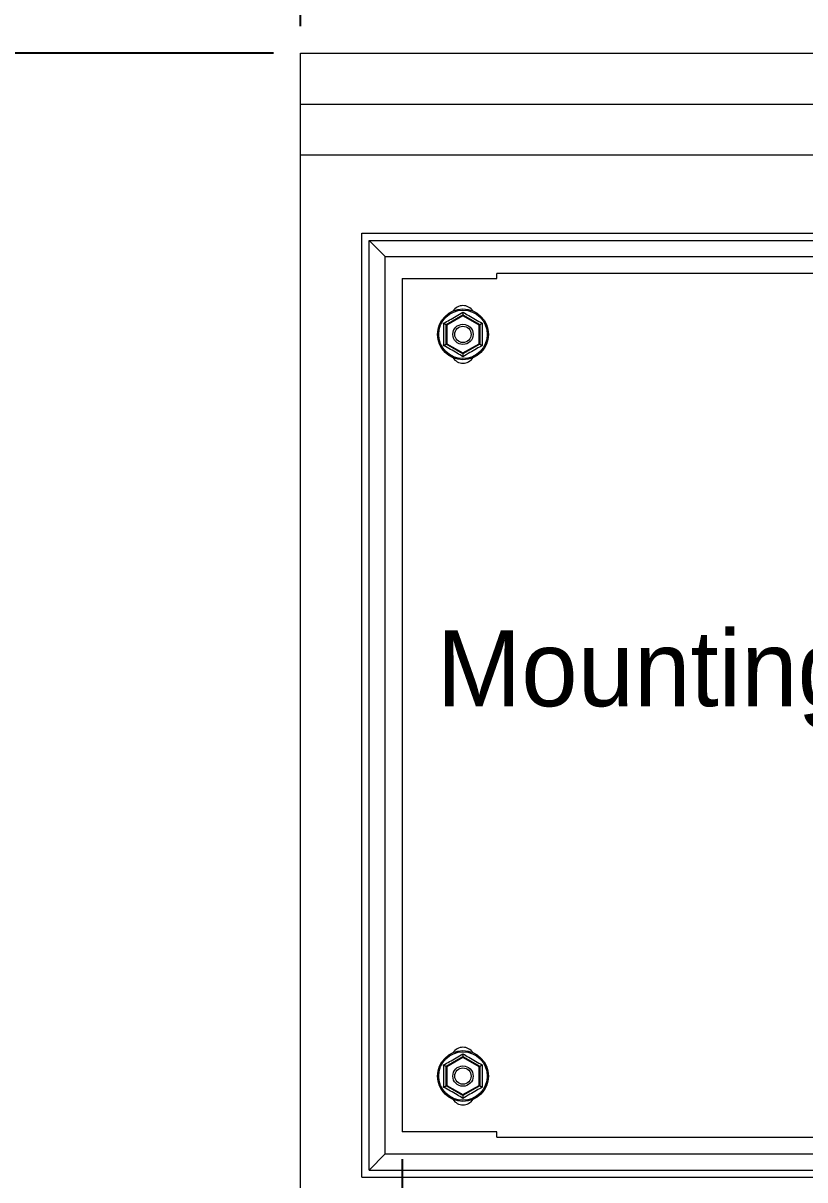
# Model space of a CAD drawing. Header units: millimetres. Extents: x 1998 to 4569, y 1305 to 3131.
# Drawn here: x 3271.9 to 3502.8, y 2376.2 to 2717.7 of the extents above; entities that cross this region are included whole.
import ezdxf

# ---------------------------------------------------------------- set-up
doc = ezdxf.new("R2010")
doc.units = ezdxf.units.MM
doc.layers.add('BUSBAR', color=3, linetype='Continuous')
doc.layers.add('GR1-1', color=3, linetype='Continuous')
doc.styles.add('ISOCP', font='angsau.ttf', dxfattribs={"height": 40})
doc.styles.add('TAMCO', font='cordia.shx', dxfattribs={"width": 0.8, "height": 25})
doc.dimstyles.new('TAMCO', dxfattribs={"dimtxt": 25, "dimasz": 12, "dimexe": 4, "dimexo": 8, "dimgap": 7, "dimtad": 2, "dimdec": 1, "dimdsep": 46, "dimtxsty": 'TAMCO', "dimblk": 'OPEN30', "dimcen": 2.5, "dimclrd": 4, "dimclre": 4, "dimclrt": 3, "dimadec": 0, "dimazin": 0, "dimtfac": 1, "dimtdec": 1, "dimtmove": 0, "dimatfit": 3, "dimldrblk": 'OPEN30', "dimfxl": 0, "dimarcsym": 0})

# ---------------------------------------------------------------- blocks, each defined once
blk = doc.blocks.new('_Open30')
at = {"color": 0, "linetype": 'ByBlock', "lineweight": -2}
for p, q in [((-1, 0.268), (0, 0)), ((0, 0), (-1, -0.268)), ((0, 0), (-1, 0))]:
    blk.add_line(p, q, dxfattribs=at)
blk = doc.blocks.new('*D42')
at = {"color": 4, "linetype": 'ByBlock', "lineweight": -2}
for p, q in [((3383.81, 2382.32), (3383.81, 2288.1)), ((3603.81, 2382.32), (3603.81, 2288.1)), ((3395.81, 2292.1), (3591.81, 2292.1))]:
    blk.add_line(p, q, dxfattribs=at)
at = {"layer": 'DEFPOINTS', "color": 0, "linetype": 'ByBlock'}
for p in [(3383.81, 2390.32), (3603.81, 2390.32), (3603.81, 2292.1)]:
    blk.add_point(p, dxfattribs=at)
at = {"color": 4, "linetype": 'ByBlock', "lineweight": -2, "xscale": 12, "yscale": 12, "zscale": 12, "rotation": 180}
blk.add_blockref('_Open30', (3383.81, 2292.1), dxfattribs=at)
at = {"color": 4, "linetype": 'ByBlock', "lineweight": -2, "xscale": 12, "yscale": 12, "zscale": 12}
blk.add_blockref('_Open30', (3603.81, 2292.1), dxfattribs=at)
at = {"color": 3, "linetype": 'ByBlock', "lineweight": 9, "insert": (3493.81, 2272.6), "char_height": 25, "attachment_point": 5, "style": 'TAMCO'}
blk.add_mtext('220', dxfattribs=at)
blk = doc.blocks.new('*D54')
at = {"layer": 'BUSBAR', "color": 4, "lineweight": -2}
for p, q in [((3345.81, 2708.82), (3244.77, 2708.82)), ((3248.77, 2370.82), (3248.77, 2696.82)), ((3345.81, 2358.82), (3244.77, 2358.82))]:
    blk.add_line(p, q, dxfattribs=at)
at = {"layer": 'DEFPOINTS', "color": 0}
for p in [(3248.77, 2708.82), (3353.81, 2708.82), (3353.81, 2358.82)]:
    blk.add_point(p, dxfattribs=at)
at = {"layer": 'BUSBAR', "color": 4, "lineweight": -2, "xscale": 12, "yscale": 12, "zscale": 12}
for p, rotation in [((3248.77, 2708.82), 90), ((3248.77, 2358.82), 270)]:
    blk.add_blockref('_Open30', p, dxfattribs=dict(at, rotation=rotation))
at = {"layer": 'BUSBAR', "color": 3, "lineweight": 9, "insert": (3229.27, 2533.82), "char_height": 25, "attachment_point": 5, "rotation": 90, "style": 'TAMCO'}
blk.add_mtext('350', dxfattribs=at)
blk = doc.blocks.new('*D55')
at = {"color": 4, "lineweight": -2}
for p, q in [((3353.81, 2716.82), (3353.81, 2793.68)), ((3633.81, 2716.82), (3633.81, 2793.68)), ((3621.81, 2789.68), (3365.81, 2789.68))]:
    blk.add_line(p, q, dxfattribs=at)
at = {"layer": 'DEFPOINTS', "color": 0}
for p in [(3353.81, 2789.68), (3353.81, 2708.82), (3633.81, 2708.82)]:
    blk.add_point(p, dxfattribs=at)
at = {"color": 4, "lineweight": -2, "xscale": 12, "yscale": 12, "zscale": 12, "rotation": 180}
blk.add_blockref('_Open30', (3353.81, 2789.68), dxfattribs=at)
at = {"color": 4, "lineweight": -2, "xscale": 12, "yscale": 12, "zscale": 12}
blk.add_blockref('_Open30', (3633.81, 2789.68), dxfattribs=at)
at = {"color": 3, "insert": (3493.81, 2809.18), "char_height": 25, "attachment_point": 5, "style": 'TAMCO'}
blk.add_mtext('280', dxfattribs=at)
blk = doc.blocks.new('A$C5da0ea4e')
at = {"layer": 'BUSBAR', "color": 2, "lineweight": 9}
blk.add_leader([(-54.03, 41), (-115.14, -154.59), (354.7, -154.59)], dimstyle='TAMCO', override={"dimgap": 8, "dimtad": 0, "dimarcsym": 1}, dxfattribs=at)

msp = doc.modelspace()

# ---------------------------------------------------------------- linework, layer by layer
at = {"color": 7, "linetype": 'Continuous', "lineweight": 9}
for p, q in [((3353.81, 2708.82), (3633.81, 2708.82)), ((3353.81, 2358.82), (3353.81, 2708.82)), ((3353.81, 2693.79), (3633.81, 2693.79)), ((3353.81, 2678.79), (3633.81, 2678.79)), ((3371.93, 2655.69), (3615.68, 2655.69)), ((3371.93, 2376.94), (3371.93, 2655.69)), ((3374.06, 2379.06), (3374.06, 2653.57)), ((3378.81, 2648.82), (3374.06, 2653.57)), ((3374.06, 2653.57), (3613.56, 2653.57)), ((3378.81, 2383.82), (3378.81, 2648.82)), ((3378.81, 2648.82), (3608.81, 2648.82)), ((3411.81, 2642.32), (3411.81, 2643.82)), ((3575.81, 2643.82), (3411.81, 2643.82)), ((3383.81, 2642.32), (3383.81, 2390.32)), ((3383.81, 2642.32), (3411.81, 2642.32)), ((3396.81, 2628.7), (3401.81, 2631.59)), ((3401.81, 2631.3), (3397.06, 2628.56)), ((3401.81, 2631.3), (3401.81, 2631.59)), ((3401.81, 2631.59), (3406.81, 2628.7)), ((3406.56, 2628.56), (3401.81, 2631.3)), ((3397.06, 2628.56), (3396.81, 2628.7)), ((3396.81, 2622.93), (3396.81, 2628.7)), ((3397.06, 2628.56), (3397.06, 2623.07)), ((3406.81, 2628.7), (3406.56, 2628.56)), ((3406.56, 2623.07), (3406.56, 2628.56)), ((3406.81, 2628.7), (3406.81, 2622.93)), ((3397.06, 2623.07), (3396.81, 2622.93)), ((3401.81, 2620.04), (3396.81, 2622.93)), ((3397.06, 2623.07), (3401.81, 2620.33)), ((3401.81, 2620.33), (3406.56, 2623.07)), ((3406.81, 2622.93), (3401.81, 2620.04)), ((3401.81, 2620.04), (3401.81, 2620.33)), ((3406.81, 2622.93), (3406.56, 2623.07)), ((3396.81, 2409.7), (3401.81, 2412.59)), ((3401.81, 2412.3), (3397.06, 2409.56)), ((3401.81, 2412.3), (3401.81, 2412.59)), ((3401.81, 2412.59), (3406.81, 2409.7)), ((3406.56, 2409.56), (3401.81, 2412.3)), ((3396.81, 2403.93), (3396.81, 2409.7)), ((3397.06, 2409.56), (3396.81, 2409.7)), ((3397.06, 2409.56), (3397.06, 2404.07)), ((3406.81, 2409.7), (3406.56, 2409.56)), ((3406.56, 2404.07), (3406.56, 2409.56)), ((3406.81, 2409.7), (3406.81, 2403.93)), ((3397.06, 2404.07), (3396.81, 2403.93)), ((3401.81, 2401.04), (3396.81, 2403.93)), ((3397.06, 2404.07), (3401.81, 2401.33)), ((3401.81, 2401.33), (3406.56, 2404.07)), ((3406.81, 2403.93), (3401.81, 2401.04)), ((3401.81, 2401.04), (3401.81, 2401.33)), ((3406.81, 2403.93), (3406.56, 2404.07)), ((3411.81, 2390.32), (3383.81, 2390.32)), ((3411.81, 2388.82), (3411.81, 2390.32)), ((3411.81, 2388.82), (3575.81, 2388.82)), ((3374.06, 2379.06), (3378.81, 2383.82)), ((3378.81, 2383.82), (3608.81, 2383.82)), ((3374.06, 2379.06), (3613.56, 2379.06)), ((3371.93, 2376.94), (3615.68, 2376.94))]:
    msp.add_line(p, q, dxfattribs=at)
for centre, radius in [((3401.81, 2625.82), 7.5), ((3401.81, 2625.82), 7.16), ((3401.81, 2625.82), 3), ((3401.81, 2625.82), 2.41), ((3401.81, 2406.82), 7.5), ((3401.81, 2406.82), 7.16), ((3401.81, 2406.82), 3), ((3401.81, 2406.82), 2.41)]:
    msp.add_circle(centre, radius, dxfattribs=at)
for centre, start, end in [((3401.81, 2630.82), 32.8783, 147.1217), ((3401.81, 2620.82), 212.8783, 327.1217), ((3401.81, 2411.82), 32.8783, 147.1217), ((3401.81, 2401.82), 212.8783, 327.1217)]:
    msp.add_arc(centre, 3.5, start, end, dxfattribs=at)
for points, knots in [([(3396.1, 2629.11), (3396.68, 2629.43), (3397.92, 2630.11), (3399.85, 2631.21), (3401.15, 2632), (3401.81, 2632.4)], [0, 0, 0, 0, 0.302131, 0.647328, 1, 1, 1, 1]), ([(3401.81, 2632.4), (3401.81, 2632.4), (3401.81, 2632.28), (3401.81, 2632.06), (3401.81, 2631.8), (3401.81, 2631.63), (3401.81, 2631.6), (3401.81, 2631.59)], [0, 0, 0, 0, 0.004705, 0.271149, 0.530769, 0.764908, 1, 1, 1, 1]), ([(3401.81, 2632.4), (3402.37, 2632.06), (3403.58, 2631.33), (3405.5, 2630.21), (3406.84, 2629.48), (3407.51, 2629.11)], [0, 0, 0, 0, 0.302131, 0.647328, 1, 1, 1, 1]), ([(3396.1, 2629.11), (3396.11, 2629.11), (3396.21, 2629.05), (3396.4, 2628.94), (3396.62, 2628.81), (3396.78, 2628.72), (3396.8, 2628.71), (3396.81, 2628.7)], [0, 0, 0, 0, 0.004709, 0.27115, 0.530773, 0.764909, 1, 1, 1, 1]), ([(3396.1, 2622.52), (3396.12, 2623.18), (3396.15, 2624.59), (3396.15, 2626.82), (3396.12, 2628.34), (3396.1, 2629.11)], [0, 0, 0, 0, 0.302131, 0.647329, 1, 1, 1, 1]), ([(3406.81, 2628.7), (3406.82, 2628.71), (3406.84, 2628.72), (3406.99, 2628.81), (3407.21, 2628.94), (3407.41, 2629.05), (3407.51, 2629.11), (3407.51, 2629.11)], [0, 0, 0, 0, 0.235091, 0.469227, 0.72885, 0.995291, 1, 1, 1, 1]), ([(3407.51, 2629.11), (3407.5, 2628.45), (3407.47, 2627.04), (3407.46, 2624.82), (3407.49, 2623.29), (3407.51, 2622.52)], [0, 0, 0, 0, 0.302131, 0.647327, 1, 1, 1, 1]), ([(3396.1, 2622.52), (3396.11, 2622.52), (3396.21, 2622.58), (3396.4, 2622.69), (3396.62, 2622.82), (3396.78, 2622.91), (3396.8, 2622.92), (3396.81, 2622.93)], [0, 0, 0, 0, 0.004714, 0.271154, 0.530773, 0.764909, 1, 1, 1, 1]), ([(3401.81, 2619.23), (3401.24, 2619.57), (3400.04, 2620.3), (3398.11, 2621.42), (3396.78, 2622.15), (3396.1, 2622.52)], [0, 0, 0, 0, 0.302131, 0.647328, 1, 1, 1, 1]), ([(3407.51, 2622.52), (3406.93, 2622.21), (3405.7, 2621.53), (3403.77, 2620.42), (3402.47, 2619.63), (3401.81, 2619.23)], [0, 0, 0, 0, 0.302131, 0.647329, 1, 1, 1, 1]), ([(3401.81, 2620.04), (3401.81, 2620.03), (3401.81, 2620.01), (3401.81, 2619.83), (3401.81, 2619.57), (3401.81, 2619.35), (3401.81, 2619.23), (3401.81, 2619.23)], [0, 0, 0, 0, 0.235092, 0.469231, 0.728851, 0.995295, 1, 1, 1, 1]), ([(3406.81, 2622.93), (3406.82, 2622.92), (3406.84, 2622.91), (3406.99, 2622.82), (3407.21, 2622.69), (3407.41, 2622.58), (3407.51, 2622.52), (3407.51, 2622.52)], [0, 0, 0, 0, 0.235091, 0.469227, 0.728846, 0.995286, 1, 1, 1, 1]), ([(3396.1, 2410.11), (3396.68, 2410.43), (3397.92, 2411.11), (3399.85, 2412.21), (3401.15, 2413), (3401.81, 2413.4)], [0, 0, 0, 0, 0.302131, 0.647328, 1, 1, 1, 1]), ([(3401.81, 2413.4), (3401.81, 2413.4), (3401.81, 2413.28), (3401.81, 2413.06), (3401.81, 2412.8), (3401.81, 2412.63), (3401.81, 2412.6), (3401.81, 2412.59)], [0, 0, 0, 0, 0.004705, 0.271149, 0.530772, 0.764909, 1, 1, 1, 1]), ([(3401.81, 2413.4), (3402.37, 2413.06), (3403.58, 2412.33), (3405.5, 2411.21), (3406.84, 2410.48), (3407.51, 2410.11)], [0, 0, 0, 0, 0.302131, 0.647328, 1, 1, 1, 1]), ([(3396.1, 2410.11), (3396.11, 2410.11), (3396.21, 2410.05), (3396.4, 2409.94), (3396.62, 2409.81), (3396.78, 2409.72), (3396.8, 2409.71), (3396.81, 2409.7)], [0, 0, 0, 0, 0.004709, 0.27115, 0.530773, 0.764909, 1, 1, 1, 1]), ([(3396.1, 2403.52), (3396.12, 2404.18), (3396.15, 2405.59), (3396.15, 2407.82), (3396.12, 2409.34), (3396.1, 2410.11)], [0, 0, 0, 0, 0.302131, 0.647329, 1, 1, 1, 1]), ([(3406.81, 2409.7), (3406.82, 2409.71), (3406.84, 2409.72), (3406.99, 2409.81), (3407.21, 2409.94), (3407.41, 2410.05), (3407.51, 2410.11), (3407.51, 2410.11)], [0, 0, 0, 0, 0.235091, 0.469227, 0.72885, 0.995291, 1, 1, 1, 1]), ([(3407.51, 2410.11), (3407.5, 2409.45), (3407.47, 2408.04), (3407.46, 2405.82), (3407.49, 2404.29), (3407.51, 2403.52)], [0, 0, 0, 0, 0.302131, 0.647329, 1, 1, 1, 1]), ([(3396.1, 2403.52), (3396.11, 2403.52), (3396.21, 2403.58), (3396.4, 2403.69), (3396.62, 2403.82), (3396.78, 2403.91), (3396.8, 2403.92), (3396.81, 2403.93)], [0, 0, 0, 0, 0.004709, 0.27115, 0.530771, 0.764909, 1, 1, 1, 1]), ([(3401.81, 2400.23), (3401.24, 2400.57), (3400.04, 2401.3), (3398.11, 2402.42), (3396.78, 2403.15), (3396.1, 2403.52)], [0, 0, 0, 0, 0.302131, 0.647329, 1, 1, 1, 1]), ([(3407.51, 2403.52), (3406.93, 2403.21), (3405.7, 2402.53), (3403.77, 2401.42), (3402.47, 2400.63), (3401.81, 2400.23)], [0, 0, 0, 0, 0.302131, 0.647329, 1, 1, 1, 1]), ([(3406.81, 2403.93), (3406.82, 2403.92), (3406.84, 2403.91), (3406.99, 2403.82), (3407.21, 2403.69), (3407.41, 2403.58), (3407.51, 2403.52), (3407.51, 2403.52)], [0, 0, 0, 0, 0.235091, 0.469229, 0.72885, 0.995291, 1, 1, 1, 1]), ([(3401.81, 2401.04), (3401.81, 2401.03), (3401.81, 2401.01), (3401.81, 2400.83), (3401.81, 2400.57), (3401.81, 2400.35), (3401.81, 2400.23), (3401.81, 2400.23)], [0, 0, 0, 0, 0.235091, 0.469225, 0.728847, 0.99529, 1, 1, 1, 1])]:
    msp.add_open_spline(points, degree=3, knots=knots, dxfattribs=at)

# ---------------------------------------------------------------- block references
at = {"color": 1}
msp.add_blockref('A$C5da0ea4e', (2975.6, 2358.82), dxfattribs=at)

# ---------------------------------------------------------------- texts
at = {"layer": 'GR1-1', "color": 3, "lineweight": 9, "insert": (3394.07, 2538.42), "char_height": 22.4, "attachment_point": 1, "style": 'ISOCP'}
msp.add_mtext('Mounting Plate', dxfattribs=at)

# ---------------------------------------------------------------- dimensions: what is measured, and where the dimension line sits
at = {"color": 3}
dim = msp.add_linear_dim(base=(3353.81, 2789.68), p1=(3633.81, 2708.82), p2=(3353.81, 2708.82), dimstyle='TAMCO', override={"dimfxl": 0.3, "dimarcsym": 1}, dxfattribs=at)
dim.commit()
dim.dimension.update_dxf_attribs({"geometry": '*D55', "text_midpoint": (3493.81, 2809.18)})
at = {"color": 0, "linetype": 'ByBlock', "lineweight": 9}
dim = msp.add_linear_dim(base=(3603.81, 2292.1), p1=(3383.81, 2390.32), p2=(3603.81, 2390.32), dimstyle='TAMCO', dxfattribs=at)
dim.commit()
dim.dimension.update_dxf_attribs({"geometry": '*D42', "text_midpoint": (3493.81, 2272.6)})
at = {"layer": 'BUSBAR', "color": 2, "lineweight": 9}
dim = msp.add_linear_dim(base=(3248.77, 2708.82), p1=(3353.81, 2358.82), p2=(3353.81, 2708.82), angle=90, dimstyle='TAMCO', override={"dimarcsym": 1}, dxfattribs=at)
dim.commit()
dim.dimension.update_dxf_attribs({"geometry": '*D54', "text_midpoint": (3229.27, 2533.82)})

doc.saveas('drawing.dxf')
